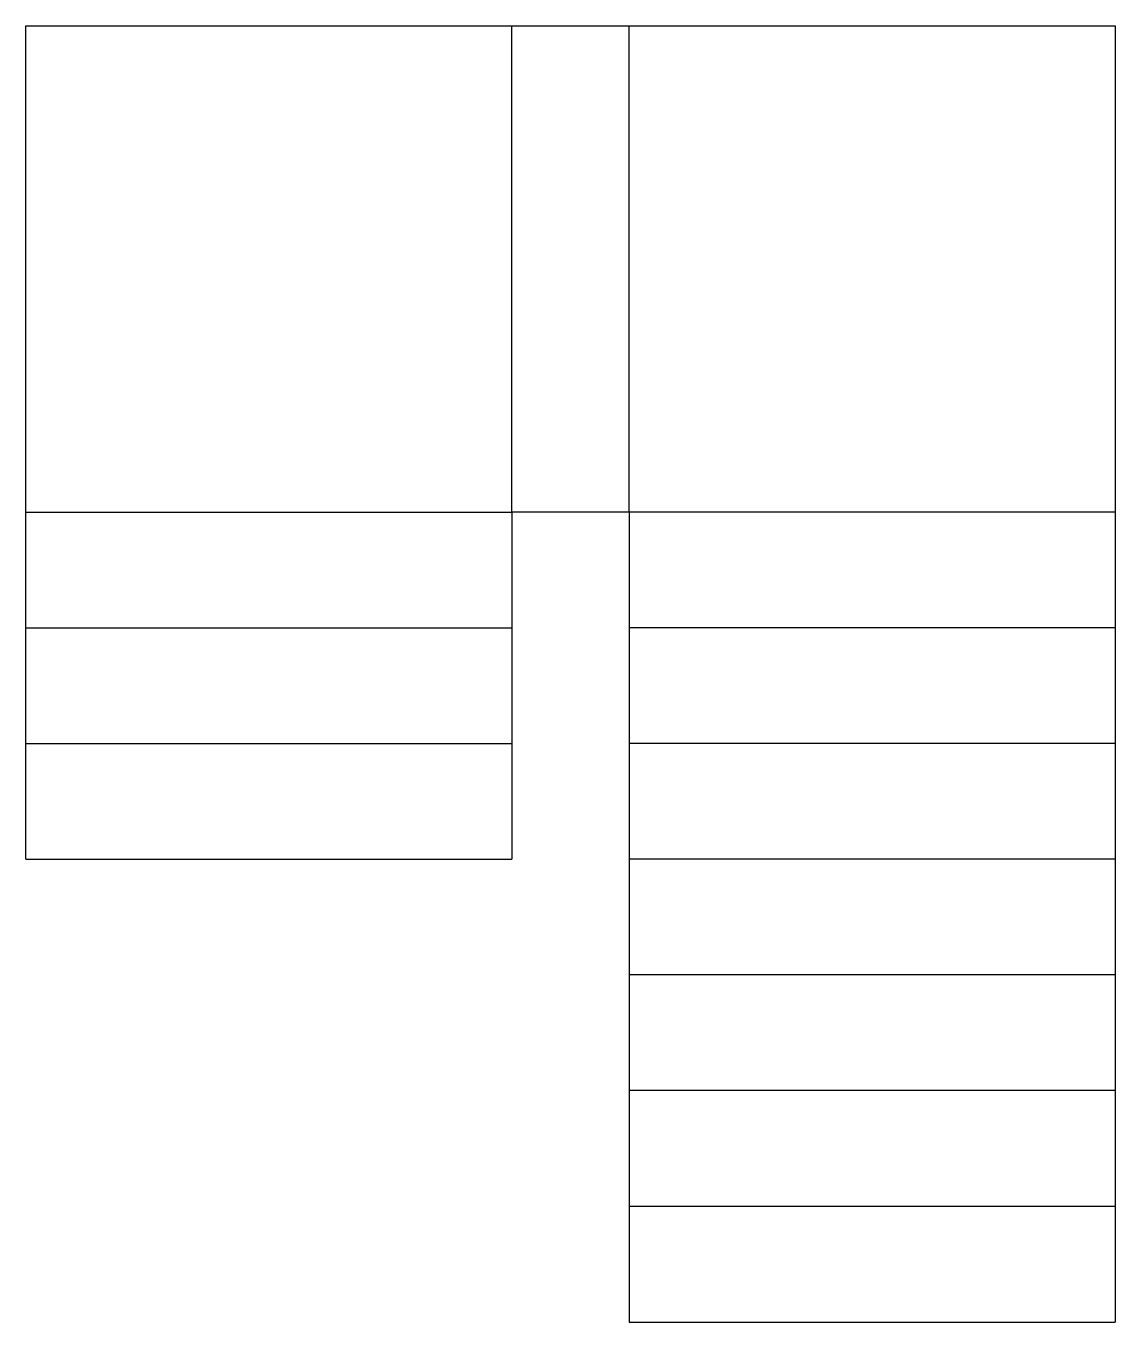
# Model space of a CAD drawing. Extents: x -2338379 to 930990, y -818978 to 106940.
# Drawn here: x 930613.3 to 930990, y -818977.9 to -818529.9 of the extents above; entities that cross this region are included whole.
import ezdxf

# ---------------------------------------------------------------- set-up
doc = ezdxf.new("R2010")
doc.units = 0
doc.header["$MEASUREMENT"] = 0
doc.layers.add('DIM', color=6, linetype='CONTINUOUS', lineweight=20)
doc.layers.add('DIMENDION', color=4, linetype='CONTINUOUS', lineweight=18)

# ---------------------------------------------------------------- blocks, each defined once
blk = doc.blocks.new('s')
at = {"layer": 'DIMENDION', "lineweight": 30}
for p, q in [((305649.46, -213885.09), (305649.46, -213813.09)), ((305649.46, -213813.09), (305743.63, -213813.09)), ((305691.46, -213855.09), (305691.46, -213813.09)), ((305701.63, -213855.09), (305701.63, -213813.09)), ((305743.63, -213813.09), (305743.63, -213925.09)), ((305649.46, -213855.09), (305691.46, -213855.09)), ((305701.63, -213855.09), (305691.46, -213855.09)), ((305691.46, -213855.09), (305691.46, -213885.09)), ((305701.63, -213855.09), (305701.63, -213925.09)), ((305743.63, -213855.09), (305701.63, -213855.09)), ((305649.46, -213865.09), (305691.46, -213865.09)), ((305743.63, -213865.09), (305701.63, -213865.09)), ((305649.46, -213875.09), (305691.46, -213875.09)), ((305743.63, -213875.09), (305701.63, -213875.09)), ((305649.46, -213885.09), (305691.46, -213885.09)), ((305743.63, -213885.09), (305701.63, -213885.09)), ((305743.63, -213895.09), (305701.63, -213895.09)), ((305743.63, -213905.09), (305701.63, -213905.09)), ((305743.63, -213915.09), (305701.63, -213915.09)), ((305701.63, -213925.09), (305743.63, -213925.09))]:
    blk.add_line(p, q, dxfattribs=at)

msp = doc.modelspace()

# ---------------------------------------------------------------- block references
at = {"layer": 'DIM', "xscale": 4, "yscale": 4, "zscale": 4}
msp.add_blockref('s', (-291984.51, 36722.45), dxfattribs=at)

doc.saveas('drawing.dxf')
